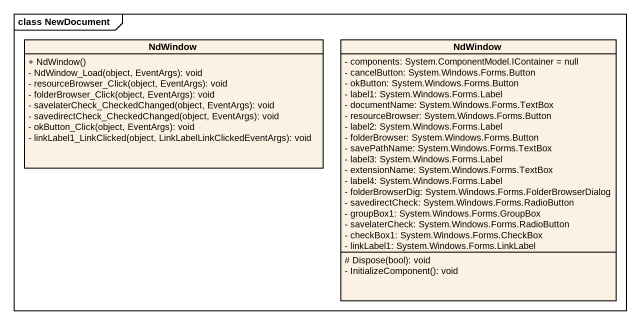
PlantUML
@startuml
mainframe class NewDocument
hide circle
hide empty members
skinparam classAttributeIconSize 0
class NdWindow {
  + NdWindow()
  - NdWindow_Load(object, EventArgs): void
  - resourceBrowser_Click(object, EventArgs): void
  - folderBrowser_Click(object, EventArgs): void
  - savelaterCheck_CheckedChanged(object, EventArgs): void
  - savedirectCheck_CheckedChanged(object, EventArgs): void
  - okButton_Click(object, EventArgs): void
  - linkLabel1_LinkClicked(object, LinkLabelLinkClickedEventArgs): void
}
class "NdWindow" as NdWindow_2 {
  - components: System.ComponentModel.IContainer = null
  - cancelButton: System.Windows.Forms.Button
  - okButton: System.Windows.Forms.Button
  - label1: System.Windows.Forms.Label
  - documentName: System.Windows.Forms.TextBox
  - resourceBrowser: System.Windows.Forms.Button
  - label2: System.Windows.Forms.Label
  - folderBrowser: System.Windows.Forms.Button
  - savePathName: System.Windows.Forms.TextBox
  - label3: System.Windows.Forms.Label
  - extensionName: System.Windows.Forms.TextBox
  - label4: System.Windows.Forms.Label
  - folderBrowserDig: System.Windows.Forms.FolderBrowserDialog
  - savedirectCheck: System.Windows.Forms.RadioButton
  - groupBox1: System.Windows.Forms.GroupBox
  - savelaterCheck: System.Windows.Forms.RadioButton
  - checkBox1: System.Windows.Forms.CheckBox
  - linkLabel1: System.Windows.Forms.LinkLabel
  # Dispose(bool): void
  - InitializeComponent(): void
}
@enduml
